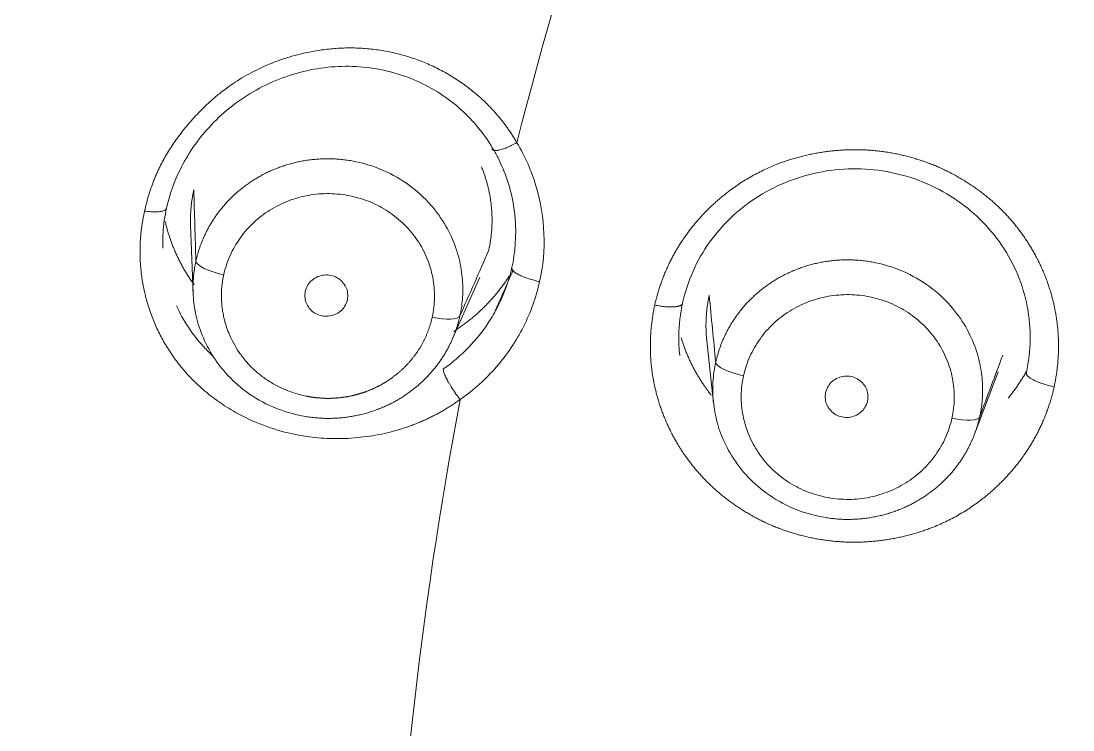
# Model space of a CAD drawing. Extents: x 19821 to 22981, y -91 to 2224.
# Drawn here: x 20693.25 to 20704.32, y 1217.8 to 1225.26 of the extents above; entities that cross this region are included whole.
import ezdxf

# ---------------------------------------------------------------- set-up
doc = ezdxf.new("R2010")
doc.units = 0
doc.header["$LTSCALE"] = 10
doc.header["$MEASUREMENT"] = 0
doc.layers.add('1', color=7, linetype='CONTINUOUS')

msp = doc.modelspace()

# ---------------------------------------------------------------- linework, layer by layer
at = {"layer": '1', "color": 7, "linetype": 'Continuous', "lineweight": 18}
for p, q in [((20695.036, 1223.113), (20695.062, 1222.391)), ((20697.788, 1221.902), (20698.082, 1222.565)), ((20700.467, 1221.931), (20700.541, 1221.237)), ((20703.289, 1220.912), (20703.536, 1221.569))]:
    msp.add_line(p, q, dxfattribs=at)
at = {"layer": '1', "color": 7, "linetype": 'Continuous', "lineweight": 13}
msp.add_line((20698.419, 1222.669), (20698.419, 1222.669), dxfattribs=at)
at = {"layer": '1', "color": 7, "linetype": 'Continuous', "lineweight": 18}
for centre, major_axis, ratio, start_param, end_param in [((20744.931, 1212.861), (62.577, 0), 0.961262, 0, 3.141593), ((20744.931, 1212.247), (-60.5, 0), 0.961262, 4.72417, 7.004197), ((20744.931, 1212.384), (60, 0), 0.961262, 1.582577, 4.712389), ((20744.931, 1212.384), (-59.925, 0), 0.961262, 4.712389, 7.853982), ((20744.931, 1212.543), (-59.925, 0), 0.961262, 5.680736, 6.283185), ((20695.386, 1222.673), (-0.293, 0.065), 0.269567, 0.068253, 1.630136), ((20697.58, 1222.225), (0.293, -0.065), 0.269517, 4.772845, 6.23011), ((20700.858, 1221.61), (-0.293, 0.065), 0.269608, 0.087467, 1.63013), ((20703.051, 1221.162), (0.293, -0.065), 0.269559, 4.772444, 6.245341)]:
    msp.add_ellipse(centre, major_axis=major_axis, ratio=ratio, start_param=start_param, end_param=end_param, dxfattribs=at)
at = {"layer": '1', "color": 7, "linetype": 'Continuous', "lineweight": 13}
for centre, major_axis, start_param, end_param in [((20744.931, 1212.541), (61.963, 0), 1.570796, 3.141593), ((20744.931, 1212.247), (59.425, 0), 1.570796, 4.70194), ((20744.931, 1212.247), (57.948, 0), 1.579187, 4.712389), ((20744.931, 1212.291), (57.403, 0), 1.579486, 4.712389), ((20744.931, 1213.073), (-47.825, 0), 5.894371, 6.043681), ((20744.931, 1213.073), (-47.825, 0), 6.10381, 6.253121)]:
    msp.add_ellipse(centre, major_axis=major_axis, ratio=0.961262, start_param=start_param, end_param=end_param, dxfattribs=at)
at = {"layer": '1', "color": 7, "linetype": 'Continuous', "lineweight": 18}
for points, knots in [([(20682.032, 1218.028), (20682.032, 1219.263), (20682.071, 1220.483), (20682.223, 1222.886), (20682.335, 1224.071), (20682.627, 1226.401), (20682.806, 1227.546), (20683.225, 1229.796), (20683.464, 1230.9), (20683.999, 1233.064), (20684.293, 1234.124), (20684.931, 1236.198), (20685.275, 1237.212), (20686.005, 1239.192), (20686.391, 1240.159), (20687.201, 1242.044), (20687.625, 1242.962), (20688.505, 1244.75), (20688.961, 1245.62), (20689.899, 1247.311), (20690.381, 1248.132), (20691.368, 1249.726), (20691.873, 1250.499), (20692.899, 1251.997), (20693.42, 1252.723), (20694.476, 1254.126), (20695.01, 1254.805), (20696.086, 1256.116), (20696.629, 1256.749), (20697.718, 1257.971), (20698.265, 1258.56), (20699.087, 1259.41), (20699.497, 1259.828), (20699.976, 1260.301), (20700.216, 1260.534), (20700.335, 1260.65), (20700.395, 1260.708), (20700.425, 1260.736), (20700.44, 1260.751), (20700.447, 1260.758), (20700.451, 1260.762), (20700.453, 1260.763), (20700.454, 1260.764), (20700.454, 1260.765), (20700.454, 1260.765), (20700.455, 1260.765), (20700.455, 1260.765), (20701.928, 1262.181), (20703.472, 1263.524), (20706.686, 1266.053), (20708.356, 1267.239), (20711.804, 1269.445), (20713.582, 1270.464), (20717.228, 1272.327), (20719.096, 1273.171), (20722.903, 1274.676), (20724.843, 1275.337), (20728.773, 1276.474), (20730.764, 1276.949), (20734.778, 1277.709), (20736.802, 1277.995), (20740.862, 1278.375), (20742.898, 1278.47), (20744.931, 1278.47)], [0, 0, 0, 0, 0.03125, 0.03125, 0.0625, 0.0625, 0.09375, 0.09375, 0.125, 0.125, 0.15625, 0.15625, 0.1875, 0.1875, 0.21875, 0.21875, 0.25, 0.25, 0.28125, 0.28125, 0.3125, 0.3125, 0.34375, 0.34375, 0.375, 0.375, 0.40625, 0.40625, 0.4375, 0.4375, 0.46875, 0.46875, 0.484375, 0.492188, 0.496094, 0.498047, 0.499023, 0.499512, 0.499756, 0.499878, 0.499939, 0.499969, 0.499985, 0.499992, 0.499996, 0.499996, 0.5, 0.5, 0.5625, 0.5625, 0.625, 0.625, 0.6875, 0.6875, 0.75, 0.75, 0.8125, 0.8125, 0.875, 0.875, 0.9375, 0.9375, 1, 1, 1, 1]), ([(20694.552, 1223.26), (20694.553, 1223.268), (20694.557, 1223.283), (20694.563, 1223.306), (20694.568, 1223.329), (20694.574, 1223.352), (20694.581, 1223.375), (20694.587, 1223.398), (20694.594, 1223.421), (20694.601, 1223.443), (20694.608, 1223.465), (20694.615, 1223.487), (20694.623, 1223.509), (20694.631, 1223.531), (20694.639, 1223.553), (20694.647, 1223.575), (20694.655, 1223.596), (20694.664, 1223.617), (20694.673, 1223.638), (20694.682, 1223.659), (20694.692, 1223.68), (20694.701, 1223.701), (20694.711, 1223.721), (20694.721, 1223.742), (20694.732, 1223.762), (20694.742, 1223.782), (20694.753, 1223.802), (20694.773, 1223.838), (20694.805, 1223.891), (20694.849, 1223.96), (20694.897, 1224.029), (20694.966, 1224.12), (20695.058, 1224.23), (20695.165, 1224.341), (20695.263, 1224.431), (20695.349, 1224.503), (20695.438, 1224.57), (20695.529, 1224.632), (20695.624, 1224.689), (20695.726, 1224.743), (20695.836, 1224.794), (20695.953, 1224.84), (20696.072, 1224.88), (20696.194, 1224.913), (20696.328, 1224.942), (20696.473, 1224.964), (20696.628, 1224.976), (20696.782, 1224.977), (20696.937, 1224.966), (20697.09, 1224.944), (20697.242, 1224.91), (20697.39, 1224.865), (20697.536, 1224.808), (20697.678, 1224.74), (20697.815, 1224.661), (20697.944, 1224.572), (20698.037, 1224.497), (20698.099, 1224.442), (20698.132, 1224.411), (20698.165, 1224.379), (20698.196, 1224.346), (20698.227, 1224.313), (20698.258, 1224.278), (20698.287, 1224.244), (20698.316, 1224.208), (20698.344, 1224.172), (20698.371, 1224.134), (20698.397, 1224.097), (20698.423, 1224.058), (20698.447, 1224.019), (20698.463, 1223.992), (20698.471, 1223.979)], [0, 0, 0, 0, 0.004832, 0.009643, 0.014433, 0.019204, 0.023955, 0.028687, 0.033401, 0.038097, 0.042776, 0.047438, 0.052084, 0.056714, 0.061329, 0.065929, 0.070515, 0.075088, 0.079647, 0.084195, 0.08873, 0.093255, 0.097769, 0.102273, 0.106767, 0.111253, 0.115731, 0.120201, 0.135993, 0.152075, 0.16847, 0.185198, 0.219107, 0.252894, 0.274925, 0.296703, 0.318285, 0.339729, 0.361095, 0.382445, 0.40692, 0.431335, 0.455769, 0.480302, 0.505014, 0.535604, 0.565805, 0.595777, 0.62568, 0.656329, 0.686742, 0.717097, 0.74757, 0.779074, 0.810217, 0.841177, 0.872134, 0.881224, 0.890302, 0.899371, 0.908437, 0.917505, 0.92658, 0.935667, 0.94477, 0.953894, 0.963044, 0.972225, 0.981442, 0.990699, 1, 1, 1, 1]), ([(20694.784, 1223.294), (20694.814, 1223.431), (20694.921, 1223.734), (20695.22, 1224.17), (20695.681, 1224.542), (20696.25, 1224.766), (20696.853, 1224.806), (20697.424, 1224.659), (20697.895, 1224.354), (20698.125, 1224.073), (20698.212, 1223.927)], [0, 0, 0, 0, 0.098192, 0.220454, 0.353852, 0.48914, 0.622712, 0.753797, 0.882499, 1, 1, 1, 1]), ([(20698.212, 1223.927), (20698.232, 1223.894), (20698.339, 1223.702), (20698.464, 1223.321), (20698.467, 1222.921), (20698.427, 1222.707), (20698.419, 1222.669)], [0, 0, 0, 0, 0.089203, 0.499672, 0.91106, 1, 1, 1, 1]), ([(20697.871, 1222.156), (20697.873, 1222.161), (20697.875, 1222.172), (20697.878, 1222.189), (20697.881, 1222.205), (20697.884, 1222.221), (20697.896, 1222.296), (20697.907, 1222.437), (20697.891, 1222.651), (20697.834, 1222.879), (20697.728, 1223.112), (20697.566, 1223.338), (20697.343, 1223.541), (20697.063, 1223.702), (20696.828, 1223.773), (20696.675, 1223.797), (20696.617, 1223.803), (20696.558, 1223.808), (20696.5, 1223.81), (20696.442, 1223.81), (20696.385, 1223.807), (20696.329, 1223.802), (20696.274, 1223.796), (20696.219, 1223.787), (20696.165, 1223.776), (20696.112, 1223.764), (20696.061, 1223.75), (20696.01, 1223.734), (20695.961, 1223.716), (20695.913, 1223.697), (20695.866, 1223.677), (20695.82, 1223.655), (20695.776, 1223.631), (20695.733, 1223.607), (20695.691, 1223.581), (20695.651, 1223.554), (20695.612, 1223.527), (20695.575, 1223.498), (20695.539, 1223.469), (20695.505, 1223.438), (20695.472, 1223.407), (20695.44, 1223.376), (20695.41, 1223.344), (20695.381, 1223.311), (20695.354, 1223.278), (20695.328, 1223.244), (20695.303, 1223.21), (20695.28, 1223.176), (20695.258, 1223.142), (20695.238, 1223.108), (20695.219, 1223.073), (20695.201, 1223.039), (20695.184, 1223.004), (20695.169, 1222.969), (20695.154, 1222.935), (20695.141, 1222.901), (20695.129, 1222.867), (20695.118, 1222.833), (20695.109, 1222.799), (20695.1, 1222.766), (20695.095, 1222.743), (20695.092, 1222.732)], [0, 0, 0, 0, 0.003921, 0.007817, 0.011689, 0.015536, 0.019358, 0.064573, 0.114371, 0.16875, 0.227711, 0.291254, 0.359377, 0.43208, 0.50936, 0.522766, 0.53605, 0.549213, 0.562254, 0.575174, 0.587972, 0.600648, 0.613202, 0.625635, 0.637946, 0.650136, 0.662203, 0.674149, 0.685973, 0.697676, 0.709256, 0.720715, 0.732052, 0.743267, 0.75436, 0.765331, 0.776181, 0.786908, 0.797514, 0.807998, 0.81836, 0.8286, 0.838718, 0.848715, 0.858589, 0.868342, 0.877972, 0.887481, 0.896868, 0.906133, 0.915276, 0.924297, 0.933196, 0.941973, 0.950628, 0.959162, 0.967573, 0.975863, 0.98403, 0.992076, 1, 1, 1, 1]), ([(20698.099, 1223.724), (20698.1, 1223.72), (20698.105, 1223.709), (20698.111, 1223.692), (20698.119, 1223.673), (20698.126, 1223.653), (20698.133, 1223.633), (20698.139, 1223.613), (20698.145, 1223.593), (20698.151, 1223.573), (20698.157, 1223.553), (20698.162, 1223.533), (20698.168, 1223.513), (20698.172, 1223.493), (20698.177, 1223.472), (20698.181, 1223.452), (20698.185, 1223.432), (20698.189, 1223.411), (20698.192, 1223.391), (20698.195, 1223.371), (20698.198, 1223.35), (20698.2, 1223.33), (20698.202, 1223.31), (20698.204, 1223.289), (20698.206, 1223.269), (20698.207, 1223.248), (20698.208, 1223.228), (20698.209, 1223.208), (20698.21, 1223.187), (20698.21, 1223.167), (20698.21, 1223.147), (20698.209, 1223.126), (20698.209, 1223.106), (20698.208, 1223.086), (20698.207, 1223.066), (20698.205, 1223.046), (20698.203, 1223.026), (20698.201, 1223.005), (20698.199, 1222.985), (20698.196, 1222.966), (20698.193, 1222.946), (20698.19, 1222.926), (20698.187, 1222.906), (20698.183, 1222.886), (20698.179, 1222.867), (20698.177, 1222.854), (20698.175, 1222.847)], [0, 0, 0, 0, 0.014569, 0.038041, 0.061488, 0.084907, 0.108301, 0.131668, 0.155008, 0.178322, 0.20161, 0.224871, 0.248106, 0.271314, 0.294496, 0.317652, 0.340781, 0.363884, 0.38696, 0.410009, 0.433033, 0.456029, 0.478999, 0.501943, 0.524861, 0.547751, 0.570616, 0.593453, 0.616265, 0.63905, 0.661808, 0.68454, 0.707245, 0.729924, 0.752576, 0.775202, 0.797801, 0.820374, 0.84292, 0.865439, 0.887933, 0.910399, 0.932839, 0.955253, 0.97764, 1, 1, 1, 1]), ([(20700.216, 1222.295), (20700.241, 1222.409), (20700.278, 1222.52), (20700.373, 1222.734), (20700.432, 1222.836), (20700.569, 1223.028), (20700.647, 1223.117), (20700.821, 1223.28), (20700.916, 1223.353), (20701.119, 1223.48), (20701.227, 1223.533), (20701.452, 1223.62), (20701.568, 1223.653), (20701.806, 1223.695), (20701.928, 1223.705), (20702.17, 1223.703), (20702.291, 1223.69), (20702.527, 1223.642), (20702.643, 1223.607), (20702.866, 1223.516), (20702.972, 1223.459), (20703.172, 1223.328), (20703.265, 1223.253), (20703.434, 1223.087), (20703.51, 1222.995), (20703.642, 1222.801), (20703.698, 1222.697), (20703.788, 1222.481), (20703.822, 1222.369), (20703.866, 1222.14), (20703.876, 1222.024), (20703.873, 1221.791), (20703.86, 1221.675), (20703.835, 1221.561)], [0, 0, 0, 0, 0.0625, 0.0625, 0.125, 0.125, 0.1875, 0.1875, 0.25, 0.25, 0.3125, 0.3125, 0.375, 0.375, 0.4375, 0.4375, 0.5, 0.5, 0.5625, 0.5625, 0.625, 0.625, 0.6875, 0.6875, 0.75, 0.75, 0.8125, 0.8125, 0.875, 0.875, 0.9375, 0.9375, 1, 1, 1, 1]), ([(20695.036, 1223.111), (20695.036, 1223.115), (20695.036, 1223.125), (20695.035, 1223.142), (20695.035, 1223.162), (20695.035, 1223.182), (20695.036, 1223.203), (20695.036, 1223.223), (20695.037, 1223.243), (20695.039, 1223.263), (20695.04, 1223.283), (20695.042, 1223.303), (20695.044, 1223.323), (20695.046, 1223.343), (20695.049, 1223.363), (20695.052, 1223.383), (20695.055, 1223.403), (20695.058, 1223.423), (20695.062, 1223.443), (20695.066, 1223.462), (20695.068, 1223.475), (20695.07, 1223.482)], [0, 0, 0, 0, 0.026514, 0.081127, 0.135677, 0.190165, 0.24459, 0.298953, 0.353253, 0.40749, 0.461666, 0.515779, 0.569829, 0.623818, 0.677744, 0.731608, 0.785411, 0.839151, 0.892829, 0.946445, 1, 1, 1, 1]), ([(20694.745, 1222.87), (20694.743, 1222.923), (20694.743, 1222.976), (20694.752, 1223.118), (20694.764, 1223.206), (20694.784, 1223.294)], [0, 0, 0, 0, 0.376461, 0.376461, 1, 1, 1, 1]), ([(20694.554, 1222.398), (20694.546, 1222.431), (20694.529, 1222.513), (20694.516, 1222.611), (20694.509, 1222.691), (20694.506, 1222.734), (20694.505, 1222.777), (20694.504, 1222.821), (20694.504, 1222.865), (20694.505, 1222.908), (20694.508, 1222.952), (20694.511, 1222.996), (20694.515, 1223.04), (20694.52, 1223.084), (20694.527, 1223.128), (20694.534, 1223.172), (20694.542, 1223.216), (20694.549, 1223.245), (20694.552, 1223.26)], [0, 0, 0, 0, 0.11586, 0.293384, 0.343674, 0.393903, 0.444095, 0.49427, 0.544451, 0.594662, 0.644922, 0.695256, 0.745684, 0.796229, 0.846911, 0.897753, 0.948776, 1, 1, 1, 1]), ([(20694.769, 1223.15), (20694.771, 1223.142), (20694.776, 1223.12), (20694.785, 1223.084), (20694.797, 1223.042), (20694.81, 1223.001), (20694.824, 1222.959), (20694.839, 1222.918), (20694.855, 1222.877), (20694.872, 1222.837), (20694.89, 1222.796), (20694.909, 1222.756), (20694.929, 1222.717), (20694.95, 1222.677), (20694.972, 1222.638), (20694.995, 1222.6), (20695.02, 1222.562), (20695.045, 1222.523), (20695.063, 1222.497), (20695.073, 1222.484)], [0, 0, 0, 0, 0.034032, 0.092925, 0.151973, 0.211174, 0.270531, 0.330041, 0.389707, 0.449529, 0.509505, 0.569637, 0.629925, 0.690369, 0.75097, 0.811727, 0.872641, 0.933711, 1, 1, 1, 1]), ([(20695.092, 1222.732), (20695.091, 1222.727), (20695.089, 1222.716), (20695.085, 1222.7), (20695.082, 1222.683), (20695.079, 1222.667), (20695.067, 1222.591), (20695.056, 1222.449), (20695.073, 1222.233), (20695.131, 1222.005), (20695.238, 1221.772), (20695.401, 1221.547), (20695.623, 1221.345), (20695.903, 1221.185), (20696.136, 1221.115), (20696.288, 1221.091), (20696.346, 1221.085), (20696.405, 1221.08), (20696.462, 1221.078), (20696.52, 1221.078), (20696.577, 1221.081), (20696.633, 1221.085), (20696.688, 1221.092), (20696.743, 1221.101), (20696.796, 1221.111), (20696.849, 1221.123), (20696.901, 1221.138), (20696.951, 1221.153), (20697.001, 1221.171), (20697.049, 1221.19), (20697.096, 1221.21), (20697.141, 1221.232), (20697.186, 1221.255), (20697.228, 1221.28), (20697.27, 1221.305), (20697.31, 1221.332), (20697.349, 1221.36), (20697.386, 1221.388), (20697.422, 1221.418), (20697.457, 1221.448), (20697.49, 1221.479), (20697.522, 1221.51), (20697.552, 1221.543), (20697.581, 1221.575), (20697.608, 1221.608), (20697.634, 1221.642), (20697.659, 1221.676), (20697.682, 1221.71), (20697.704, 1221.744), (20697.725, 1221.779), (20697.744, 1221.813), (20697.762, 1221.848), (20697.779, 1221.883), (20697.794, 1221.917), (20697.809, 1221.952), (20697.822, 1221.986), (20697.834, 1222.021), (20697.845, 1222.055), (20697.855, 1222.089), (20697.864, 1222.122), (20697.869, 1222.145), (20697.871, 1222.156)], [0, 0, 0, 0, 0.003868, 0.007742, 0.011622, 0.015507, 0.019397, 0.06511, 0.115266, 0.16986, 0.228891, 0.292354, 0.360244, 0.432556, 0.509282, 0.522646, 0.535891, 0.549015, 0.562019, 0.574904, 0.587668, 0.600312, 0.612837, 0.625242, 0.637526, 0.649691, 0.661736, 0.673661, 0.685466, 0.697151, 0.708716, 0.720161, 0.731487, 0.742693, 0.753779, 0.764745, 0.775591, 0.786318, 0.796924, 0.807411, 0.817779, 0.828026, 0.838154, 0.848162, 0.858051, 0.867819, 0.877468, 0.886998, 0.896408, 0.905698, 0.914869, 0.92392, 0.932851, 0.941663, 0.950356, 0.958928, 0.967382, 0.975716, 0.98393, 0.992025, 1, 1, 1, 1]), ([(20703.343, 1221.094), (20703.344, 1221.1), (20703.346, 1221.111), (20703.35, 1221.128), (20703.353, 1221.144), (20703.356, 1221.161), (20703.368, 1221.235), (20703.379, 1221.376), (20703.363, 1221.589), (20703.306, 1221.817), (20703.2, 1222.05), (20703.038, 1222.275), (20702.816, 1222.478), (20702.534, 1222.64), (20702.299, 1222.71), (20702.147, 1222.734), (20702.088, 1222.74), (20702.029, 1222.745), (20701.971, 1222.747), (20701.914, 1222.746), (20701.857, 1222.744), (20701.801, 1222.739), (20701.745, 1222.732), (20701.69, 1222.724), (20701.637, 1222.713), (20701.584, 1222.7), (20701.532, 1222.686), (20701.482, 1222.67), (20701.433, 1222.653), (20701.384, 1222.633), (20701.338, 1222.613), (20701.292, 1222.591), (20701.248, 1222.568), (20701.205, 1222.543), (20701.163, 1222.517), (20701.123, 1222.491), (20701.084, 1222.463), (20701.047, 1222.434), (20701.011, 1222.405), (20700.977, 1222.374), (20700.944, 1222.343), (20700.912, 1222.312), (20700.882, 1222.28), (20700.853, 1222.247), (20700.826, 1222.214), (20700.8, 1222.18), (20700.775, 1222.146), (20700.752, 1222.112), (20700.73, 1222.078), (20700.71, 1222.043), (20700.691, 1222.009), (20700.673, 1221.974), (20700.656, 1221.94), (20700.641, 1221.905), (20700.626, 1221.871), (20700.613, 1221.836), (20700.601, 1221.802), (20700.591, 1221.768), (20700.581, 1221.735), (20700.572, 1221.701), (20700.567, 1221.679), (20700.564, 1221.668)], [0, 0, 0, 0, 0.004015, 0.007996, 0.011942, 0.015855, 0.019734, 0.064711, 0.114332, 0.168596, 0.227502, 0.291048, 0.359234, 0.432056, 0.509512, 0.522903, 0.536174, 0.549323, 0.562352, 0.575259, 0.588045, 0.600709, 0.613253, 0.625675, 0.637976, 0.650156, 0.662214, 0.674151, 0.685967, 0.697662, 0.709235, 0.720687, 0.732018, 0.743227, 0.754315, 0.765282, 0.776127, 0.786851, 0.797453, 0.807935, 0.818295, 0.828533, 0.83865, 0.848646, 0.85852, 0.868273, 0.877905, 0.887415, 0.896804, 0.906071, 0.915217, 0.924242, 0.933145, 0.941927, 0.950587, 0.959126, 0.967544, 0.97584, 0.984015, 0.992068, 1, 1, 1, 1]), ([(20698.419, 1222.669), (20698.387, 1222.526), (20698.315, 1222.324), (20698.206, 1222.139), (20698.17, 1222.083)], [0, 0, 0, 0, 0.689538, 1, 1, 1, 1]), ([(20697.809, 1221.994), (20697.815, 1221.998), (20697.827, 1222.006), (20697.846, 1222.019), (20697.866, 1222.033), (20697.886, 1222.047), (20697.905, 1222.061), (20697.925, 1222.075), (20697.944, 1222.09), (20697.962, 1222.104), (20697.981, 1222.119), (20697.999, 1222.134), (20698.018, 1222.15), (20698.036, 1222.165), (20698.053, 1222.181), (20698.071, 1222.197), (20698.088, 1222.213), (20698.105, 1222.229), (20698.122, 1222.245), (20698.139, 1222.262), (20698.155, 1222.279), (20698.171, 1222.295), (20698.187, 1222.313), (20698.203, 1222.33), (20698.219, 1222.347), (20698.234, 1222.365), (20698.249, 1222.382), (20698.264, 1222.4), (20698.278, 1222.418), (20698.292, 1222.436), (20698.306, 1222.455), (20698.32, 1222.473), (20698.334, 1222.492), (20698.347, 1222.51), (20698.36, 1222.529), (20698.373, 1222.548), (20698.383, 1222.563), (20698.388, 1222.571), (20698.389, 1222.573)], [0, 0, 0, 0, 0.025457, 0.054399, 0.083308, 0.112185, 0.141028, 0.16984, 0.198618, 0.227364, 0.256078, 0.284759, 0.313407, 0.342022, 0.370605, 0.399155, 0.427673, 0.456158, 0.48461, 0.51303, 0.541417, 0.569771, 0.598093, 0.626382, 0.654638, 0.682862, 0.711053, 0.739211, 0.767336, 0.795429, 0.823489, 0.851517, 0.879511, 0.907474, 0.935403, 0.9633, 0.991163, 1, 1, 1, 1]), ([(20700.185, 1221.741), (20700.178, 1221.81), (20700.175, 1221.879), (20700.177, 1222.065), (20700.191, 1222.181), (20700.216, 1222.295)], [0, 0, 0, 0, 0.373336, 0.373336, 1, 1, 1, 1]), ([(20700.47, 1221.9), (20700.47, 1221.904), (20700.468, 1221.915), (20700.467, 1221.933), (20700.465, 1221.953), (20700.464, 1221.974), (20700.463, 1221.994), (20700.462, 1222.014), (20700.462, 1222.034), (20700.461, 1222.055), (20700.462, 1222.075), (20700.462, 1222.095), (20700.463, 1222.115), (20700.464, 1222.135), (20700.465, 1222.155), (20700.466, 1222.175), (20700.468, 1222.195), (20700.47, 1222.215), (20700.472, 1222.235), (20700.475, 1222.255), (20700.478, 1222.275), (20700.481, 1222.295), (20700.484, 1222.314), (20700.488, 1222.334), (20700.492, 1222.354), (20700.495, 1222.367), (20700.496, 1222.373)], [0, 0, 0, 0, 0.026872, 0.06972, 0.112518, 0.155268, 0.197969, 0.24062, 0.283223, 0.325777, 0.368281, 0.410737, 0.453144, 0.495503, 0.537812, 0.580073, 0.622284, 0.664448, 0.706562, 0.748628, 0.790645, 0.832613, 0.874533, 0.916404, 0.958226, 1, 1, 1, 1]), ([(20700.2, 1221.925), (20700.202, 1221.919), (20700.208, 1221.898), (20700.22, 1221.864), (20700.234, 1221.823), (20700.25, 1221.782), (20700.267, 1221.742), (20700.285, 1221.702), (20700.304, 1221.662), (20700.323, 1221.623), (20700.344, 1221.584), (20700.366, 1221.545), (20700.388, 1221.507), (20700.412, 1221.469), (20700.451, 1221.411), (20700.486, 1221.362), (20700.514, 1221.327), (20700.517, 1221.323)], [0, 0, 0, 0, 0.03148, 0.095026, 0.158721, 0.222564, 0.286555, 0.350695, 0.414984, 0.479421, 0.544007, 0.608743, 0.673628, 0.738662, 0.803846, 0.978785, 1, 1, 1, 1]), ([(20700.564, 1221.668), (20700.563, 1221.662), (20700.561, 1221.651), (20700.557, 1221.635), (20700.554, 1221.618), (20700.551, 1221.601), (20700.539, 1221.525), (20700.528, 1221.382), (20700.545, 1221.166), (20700.603, 1220.937), (20700.711, 1220.705), (20700.874, 1220.48), (20701.097, 1220.28), (20701.376, 1220.121), (20701.609, 1220.052), (20701.76, 1220.028), (20701.819, 1220.022), (20701.877, 1220.017), (20701.935, 1220.015), (20701.992, 1220.016), (20702.049, 1220.018), (20702.105, 1220.023), (20702.161, 1220.029), (20702.215, 1220.038), (20702.269, 1220.049), (20702.321, 1220.061), (20702.373, 1220.075), (20702.423, 1220.091), (20702.473, 1220.109), (20702.521, 1220.128), (20702.568, 1220.148), (20702.613, 1220.17), (20702.658, 1220.193), (20702.7, 1220.218), (20702.742, 1220.244), (20702.782, 1220.27), (20702.821, 1220.298), (20702.858, 1220.327), (20702.894, 1220.356), (20702.929, 1220.386), (20702.962, 1220.417), (20702.993, 1220.449), (20703.024, 1220.481), (20703.052, 1220.514), (20703.08, 1220.547), (20703.106, 1220.58), (20703.13, 1220.614), (20703.154, 1220.648), (20703.176, 1220.683), (20703.196, 1220.717), (20703.215, 1220.752), (20703.233, 1220.786), (20703.25, 1220.821), (20703.266, 1220.856), (20703.28, 1220.89), (20703.293, 1220.925), (20703.305, 1220.959), (20703.316, 1220.993), (20703.326, 1221.027), (20703.335, 1221.061), (20703.34, 1221.083), (20703.343, 1221.094)], [0, 0, 0, 0, 0.003927, 0.007866, 0.011819, 0.015784, 0.019761, 0.065641, 0.115909, 0.170561, 0.229595, 0.293007, 0.360793, 0.432948, 0.509466, 0.522824, 0.536063, 0.549181, 0.56218, 0.575059, 0.587818, 0.600457, 0.612976, 0.625376, 0.637655, 0.649815, 0.661855, 0.673776, 0.685576, 0.697257, 0.708818, 0.720259, 0.731581, 0.742783, 0.753865, 0.764827, 0.77567, 0.786393, 0.796996, 0.807479, 0.817843, 0.828087, 0.838212, 0.848217, 0.858102, 0.867868, 0.877514, 0.88704, 0.896447, 0.905734, 0.914901, 0.923949, 0.932878, 0.941686, 0.950376, 0.958945, 0.967395, 0.975726, 0.983937, 0.992028, 1, 1, 1, 1]), ([(20703.644, 1221.293), (20703.646, 1221.295), (20703.652, 1221.303), (20703.664, 1221.318), (20703.678, 1221.336), (20703.692, 1221.354), (20703.706, 1221.373), (20703.719, 1221.391), (20703.733, 1221.41), (20703.746, 1221.429), (20703.758, 1221.447), (20703.771, 1221.466), (20703.783, 1221.486), (20703.795, 1221.505), (20703.807, 1221.524), (20703.819, 1221.544), (20703.828, 1221.559), (20703.833, 1221.568), (20703.834, 1221.571)], [0, 0, 0, 0, 0.025779, 0.094142, 0.162424, 0.230624, 0.298742, 0.366778, 0.434732, 0.502605, 0.570396, 0.638105, 0.705732, 0.773277, 0.84074, 0.908122, 0.975422, 1, 1, 1, 1])]:
    msp.add_open_spline(points, degree=3, knots=knots, dxfattribs=at)
at = {"layer": '1', "color": 7, "linetype": 'Continuous', "lineweight": 13}
for points, weights in [([(20698.471, 1223.979), (20698.306, 1223.888), (20698.196, 1223.866), (20698.212, 1223.927)], [1.19338331063, 0.93318352596, 0.935560412416, 1.20051397]), ([(20700.216, 1222.295), (20700.221, 1222.245), (20700.099, 1222.234), (20699.922, 1222.27)], [1.19633336202, 0.946573984029, 0.935107322517, 1.16193337748]), ([(20703.835, 1221.561), (20703.817, 1221.513), (20703.941, 1221.449), (20704.127, 1221.411)], [1.19642606056, 0.934436189229, 0.934524676356, 1.19669152194])]:
    msp.add_rational_spline(points, weights, degree=3, dxfattribs=at)
at = {"layer": '1', "color": 7, "linetype": 'Continuous', "lineweight": 18}
for points, degree in [([(20698.471, 1223.979), (20698.56, 1223.831), (20698.694, 1223.523), (20698.777, 1223.018), (20698.748, 1222.685), (20698.71, 1222.517)], 3), ([(20698.433, 1222.64), (20698.228, 1222.178)], 1), ([(20696.687, 1222.324), (20696.695, 1222.376), (20696.686, 1222.464), (20696.584, 1222.571), (20696.444, 1222.601), (20696.304, 1222.544), (20696.258, 1222.466), (20696.243, 1222.415)], 3), ([(20698.71, 1222.517), (20698.673, 1222.35), (20698.56, 1222.035), (20698.271, 1221.606), (20698.018, 1221.377), (20697.873, 1221.276)], 3), ([(20696.243, 1222.415), (20696.236, 1222.364), (20696.244, 1222.275), (20696.346, 1222.168), (20696.486, 1222.139), (20696.626, 1222.196), (20696.672, 1222.274), (20696.687, 1222.324)], 3), ([(20702.163, 1221.261), (20702.171, 1221.312), (20702.163, 1221.4), (20702.061, 1221.507), (20701.921, 1221.536), (20701.782, 1221.479), (20701.736, 1221.401), (20701.721, 1221.351)], 3), ([(20701.721, 1221.351), (20701.713, 1221.3), (20701.722, 1221.211), (20701.824, 1221.104), (20701.963, 1221.075), (20702.103, 1221.132), (20702.148, 1221.21), (20702.163, 1221.261)], 3)]:
    msp.add_open_spline(points, degree=degree, dxfattribs=at)
at = {"layer": '1', "color": 7, "linetype": 'Continuous', "lineweight": 13}
for points, degree, knots in [([(20699.922, 1222.27), (20700.015, 1222.676), (20700.25, 1223.004), (20700.369, 1223.171), (20700.675, 1223.46), (20701.206, 1223.794), (20701.633, 1223.87), (20702.063, 1223.946), (20702.482, 1223.858), (20702.899, 1223.77), (20703.252, 1223.534), (20703.602, 1223.301), (20703.832, 1222.957), (20703.945, 1222.787), (20704.1, 1222.409), (20704.138, 1222.211), (20704.213, 1221.822), (20704.127, 1221.411)], 2, [0, 0, 0, 0.125, 0.125, 0.1875, 0.25, 0.375, 0.375, 0.5, 0.5, 0.625, 0.625, 0.75, 0.75, 0.8125, 0.875, 0.875, 1, 1, 1]), ([(20695.385, 1222.59), (20695.401, 1222.659), (20695.423, 1222.727), (20695.481, 1222.856), (20695.517, 1222.918), (20695.6, 1223.034), (20695.648, 1223.089), (20695.753, 1223.187), (20695.81, 1223.231), (20695.934, 1223.308), (20695.999, 1223.34), (20696.135, 1223.393), (20696.206, 1223.412), (20696.35, 1223.438), (20696.424, 1223.444), (20696.571, 1223.442), (20696.644, 1223.434), (20696.787, 1223.405), (20696.858, 1223.383), (20696.992, 1223.328), (20697.057, 1223.294), (20697.178, 1223.214), (20697.234, 1223.168), (20697.337, 1223.067), (20697.383, 1223.012), (20697.463, 1222.894), (20697.497, 1222.831), (20697.551, 1222.7), (20697.572, 1222.632), (20697.599, 1222.493), (20697.605, 1222.422), (20697.603, 1222.281), (20697.595, 1222.211), (20697.58, 1222.142)], 3, [0, 0, 0, 0, 0.0625, 0.0625, 0.125, 0.125, 0.1875, 0.1875, 0.25, 0.25, 0.3125, 0.3125, 0.375, 0.375, 0.4375, 0.4375, 0.5, 0.5, 0.5625, 0.5625, 0.625, 0.625, 0.6875, 0.6875, 0.75, 0.75, 0.8125, 0.8125, 0.875, 0.875, 0.9375, 0.9375, 1, 1, 1, 1]), ([(20694.552, 1223.26), (20694.557, 1223.259), (20694.588, 1223.255), (20694.626, 1223.252), (20694.664, 1223.251), (20694.689, 1223.251), (20694.711, 1223.253), (20694.739, 1223.258), (20694.768, 1223.267), (20694.782, 1223.281), (20694.784, 1223.291), (20694.784, 1223.294)], 3, [0, 0, 0, 0, 0.039631, 0.219096, 0.308828, 0.398561, 0.488293, 0.578026, 0.75749, 0.936955, 1, 1, 1, 1]), ([(20698.71, 1222.517), (20698.692, 1222.521), (20698.673, 1222.526), (20698.634, 1222.536), (20698.615, 1222.541), (20698.576, 1222.554), (20698.558, 1222.56), (20698.522, 1222.575), (20698.506, 1222.582), (20698.477, 1222.597), (20698.464, 1222.605), (20698.443, 1222.62), (20698.435, 1222.627), (20698.423, 1222.641), (20698.419, 1222.647), (20698.416, 1222.659), (20698.417, 1222.664), (20698.419, 1222.669)], 3, [0, 0, 0, 0, 0.125, 0.125, 0.25, 0.25, 0.375, 0.375, 0.5, 0.5, 0.625, 0.625, 0.75, 0.75, 0.875, 0.875, 1, 1, 1, 1]), ([(20697.58, 1222.142), (20697.579, 1222.137), (20697.576, 1222.126), (20697.572, 1222.11), (20697.568, 1222.094), (20697.564, 1222.079), (20697.559, 1222.063), (20697.554, 1222.048), (20697.549, 1222.033), (20697.544, 1222.018), (20697.539, 1222.003), (20697.533, 1221.988), (20697.527, 1221.974), (20697.521, 1221.959), (20697.515, 1221.945), (20697.509, 1221.931), (20697.502, 1221.917), (20697.495, 1221.903), (20697.489, 1221.889), (20697.482, 1221.876), (20697.474, 1221.863), (20697.467, 1221.849), (20697.459, 1221.836), (20697.452, 1221.824), (20697.444, 1221.811), (20697.436, 1221.798), (20697.428, 1221.786), (20697.42, 1221.774), (20697.411, 1221.762), (20697.403, 1221.75), (20697.394, 1221.738), (20697.385, 1221.727), (20697.377, 1221.716), (20697.368, 1221.704), (20697.359, 1221.693), (20697.35, 1221.683), (20697.34, 1221.672), (20697.331, 1221.661), (20697.322, 1221.651), (20697.312, 1221.641), (20697.302, 1221.631), (20697.293, 1221.621), (20697.283, 1221.612), (20697.273, 1221.602), (20697.263, 1221.593), (20697.254, 1221.584), (20697.244, 1221.575), (20697.234, 1221.566), (20697.223, 1221.557), (20697.213, 1221.549), (20697.203, 1221.541), (20697.193, 1221.533), (20697.183, 1221.525), (20697.172, 1221.517), (20697.162, 1221.509), (20697.152, 1221.502), (20697.141, 1221.494), (20697.131, 1221.487), (20697.12, 1221.48), (20697.11, 1221.473), (20697.099, 1221.467), (20697.089, 1221.46), (20697.078, 1221.454), (20697.068, 1221.447), (20697.057, 1221.441), (20697.047, 1221.435), (20697.036, 1221.429), (20697.026, 1221.424), (20697.015, 1221.418), (20697.005, 1221.413), (20696.994, 1221.408), (20696.984, 1221.403), (20696.973, 1221.398), (20696.963, 1221.393), (20696.952, 1221.388), (20696.942, 1221.384), (20696.932, 1221.379), (20696.921, 1221.375), (20696.911, 1221.371), (20696.901, 1221.367), (20696.89, 1221.363), (20696.88, 1221.359), (20696.87, 1221.355), (20696.86, 1221.352), (20696.849, 1221.348), (20696.839, 1221.345), (20696.829, 1221.342), (20696.819, 1221.339), (20696.809, 1221.336), (20696.799, 1221.333), (20696.789, 1221.33), (20696.78, 1221.328), (20696.77, 1221.325), (20696.76, 1221.323), (20696.75, 1221.32), (20696.741, 1221.318), (20696.731, 1221.316), (20696.722, 1221.314), (20696.712, 1221.312), (20696.703, 1221.31), (20696.693, 1221.308), (20696.684, 1221.307), (20696.675, 1221.305), (20696.666, 1221.304), (20696.657, 1221.302), (20696.647, 1221.301), (20696.638, 1221.3), (20696.63, 1221.298), (20696.621, 1221.297), (20696.612, 1221.296), (20696.603, 1221.295), (20696.595, 1221.295), (20696.586, 1221.294), (20696.577, 1221.293), (20696.569, 1221.292), (20696.561, 1221.292), (20696.552, 1221.291), (20696.544, 1221.291), (20696.536, 1221.29), (20696.528, 1221.29), (20696.52, 1221.29), (20696.512, 1221.29), (20696.504, 1221.289), (20696.496, 1221.289), (20696.489, 1221.289), (20696.481, 1221.289), (20696.473, 1221.289), (20696.466, 1221.289), (20696.459, 1221.289), (20696.451, 1221.29), (20696.444, 1221.29), (20696.437, 1221.29), (20696.43, 1221.29), (20696.423, 1221.291), (20696.416, 1221.291), (20696.409, 1221.292), (20696.402, 1221.292), (20696.395, 1221.293), (20696.389, 1221.293), (20696.382, 1221.294), (20696.376, 1221.294), (20696.369, 1221.295), (20696.363, 1221.295), (20696.357, 1221.296), (20696.351, 1221.297), (20696.345, 1221.297), (20696.339, 1221.298), (20696.333, 1221.299), (20696.327, 1221.3), (20696.321, 1221.301), (20696.316, 1221.301), (20696.31, 1221.302), (20696.304, 1221.303), (20696.299, 1221.304), (20696.294, 1221.305), (20696.288, 1221.306), (20696.283, 1221.307), (20696.278, 1221.307), (20696.273, 1221.308), (20696.268, 1221.309), (20696.263, 1221.31), (20696.259, 1221.311), (20696.205, 1221.322), (20696.113, 1221.347), (20695.998, 1221.394), (20695.915, 1221.437), (20695.838, 1221.484), (20695.763, 1221.538), (20695.689, 1221.603), (20695.63, 1221.665), (20695.584, 1221.721), (20695.512, 1221.82), (20695.44, 1221.955), (20695.394, 1222.101), (20695.375, 1222.196), (20695.366, 1222.259), (20695.361, 1222.323), (20695.36, 1222.39), (20695.364, 1222.458), (20695.371, 1222.511), (20695.377, 1222.549), (20695.381, 1222.57), (20695.384, 1222.584), (20695.385, 1222.59)], 3, [0, 0, 0, 0, 0.004832, 0.009642, 0.014431, 0.019198, 0.023943, 0.028666, 0.033368, 0.038049, 0.042707, 0.047344, 0.051959, 0.056553, 0.061125, 0.065675, 0.070204, 0.074711, 0.079196, 0.08366, 0.088102, 0.092522, 0.096921, 0.101298, 0.105654, 0.109987, 0.114299, 0.11859, 0.122858, 0.127106, 0.131331, 0.135535, 0.139717, 0.143877, 0.148016, 0.152133, 0.156229, 0.160302, 0.164355, 0.168385, 0.172394, 0.176381, 0.180347, 0.18429, 0.188213, 0.192113, 0.195992, 0.199849, 0.203685, 0.207499, 0.211291, 0.215061, 0.21881, 0.222537, 0.226243, 0.229927, 0.233589, 0.23723, 0.240849, 0.244446, 0.248022, 0.251575, 0.255108, 0.258618, 0.262107, 0.265575, 0.26902, 0.272444, 0.275847, 0.279227, 0.282586, 0.285924, 0.289239, 0.292533, 0.295806, 0.299056, 0.302285, 0.305493, 0.308678, 0.311842, 0.314985, 0.318105, 0.321204, 0.324282, 0.327338, 0.330372, 0.333384, 0.336375, 0.339344, 0.342291, 0.345217, 0.348121, 0.351004, 0.353864, 0.356704, 0.359521, 0.362317, 0.365091, 0.367843, 0.370574, 0.373283, 0.375971, 0.378637, 0.381281, 0.383903, 0.386504, 0.389083, 0.391641, 0.394177, 0.396691, 0.399184, 0.401654, 0.404104, 0.406531, 0.408937, 0.411321, 0.413684, 0.416025, 0.418344, 0.420642, 0.422918, 0.425172, 0.427404, 0.429615, 0.431805, 0.433972, 0.436118, 0.438243, 0.440345, 0.442426, 0.444486, 0.446523, 0.448539, 0.450534, 0.452506, 0.454457, 0.456387, 0.458294, 0.46018, 0.462045, 0.463887, 0.465709, 0.467508, 0.469286, 0.471042, 0.472776, 0.474489, 0.47618, 0.47785, 0.479497, 0.481123, 0.482728, 0.484311, 0.485872, 0.487411, 0.488929, 0.490425, 0.4919, 0.493353, 0.494784, 0.496194, 0.497581, 0.498948, 0.543054, 0.578533, 0.605381, 0.623592, 0.655956, 0.684566, 0.709417, 0.730505, 0.747828, 0.815777, 0.864408, 0.88261, 0.901287, 0.920436, 0.940057, 0.960147, 0.980706, 0.987795, 0.994227, 1, 1, 1, 1]), ([(20697.873, 1221.276), (20697.867, 1221.271), (20697.853, 1221.261), (20697.833, 1221.248), (20697.813, 1221.234), (20697.793, 1221.221), (20697.772, 1221.207), (20697.752, 1221.195), (20697.731, 1221.182), (20697.711, 1221.17), (20697.69, 1221.157), (20697.669, 1221.146), (20697.648, 1221.134), (20697.627, 1221.123), (20697.605, 1221.111), (20697.584, 1221.101), (20697.562, 1221.09), (20697.541, 1221.079), (20697.519, 1221.069), (20697.497, 1221.059), (20697.475, 1221.05), (20697.453, 1221.04), (20697.431, 1221.031), (20697.409, 1221.022), (20697.387, 1221.014), (20697.364, 1221.005), (20697.342, 1220.997), (20697.287, 1220.978), (20697.199, 1220.95), (20697.076, 1220.919), (20696.951, 1220.895), (20696.824, 1220.878), (20696.696, 1220.867), (20696.568, 1220.864), (20696.441, 1220.868), (20696.314, 1220.879), (20696.188, 1220.898), (20696.003, 1220.937), (20695.761, 1221.013), (20695.51, 1221.136), (20695.306, 1221.268), (20695.145, 1221.397), (20695.01, 1221.531), (20694.9, 1221.662), (20694.811, 1221.788), (20694.732, 1221.92), (20694.665, 1222.058), (20694.609, 1222.2), (20694.574, 1222.315), (20694.558, 1222.381), (20694.554, 1222.398)], 3, [0, 0, 0, 0, 0.005845, 0.011673, 0.017487, 0.023285, 0.02907, 0.034842, 0.040602, 0.04635, 0.052088, 0.057815, 0.063534, 0.069244, 0.074947, 0.080643, 0.086333, 0.092018, 0.097699, 0.103376, 0.109051, 0.114723, 0.120395, 0.126067, 0.131739, 0.137413, 0.143089, 0.148768, 0.178614, 0.208455, 0.238399, 0.268554, 0.299028, 0.329181, 0.359228, 0.389284, 0.419466, 0.449892, 0.52511, 0.60144, 0.652661, 0.703718, 0.755119, 0.793941, 0.832529, 0.871096, 0.909859, 0.948471, 0.986785, 1, 1, 1, 1]), ([(20700.857, 1221.527), (20700.873, 1221.596), (20700.895, 1221.664), (20700.953, 1221.793), (20700.989, 1221.855), (20701.072, 1221.972), (20701.119, 1222.026), (20701.224, 1222.124), (20701.282, 1222.168), (20701.405, 1222.245), (20701.471, 1222.278), (20701.607, 1222.33), (20701.678, 1222.35), (20701.822, 1222.375), (20701.895, 1222.381), (20702.042, 1222.379), (20702.115, 1222.372), (20702.259, 1222.342), (20702.329, 1222.321), (20702.464, 1222.265), (20702.528, 1222.231), (20702.649, 1222.151), (20702.706, 1222.105), (20702.808, 1222.004), (20702.854, 1221.949), (20702.934, 1221.831), (20702.968, 1221.768), (20703.022, 1221.637), (20703.043, 1221.569), (20703.07, 1221.43), (20703.076, 1221.36), (20703.074, 1221.219), (20703.066, 1221.148), (20703.051, 1221.079)], 3, [0, 0, 0, 0, 0.0625, 0.0625, 0.125, 0.125, 0.1875, 0.1875, 0.25, 0.25, 0.3125, 0.3125, 0.375, 0.375, 0.4375, 0.4375, 0.5, 0.5, 0.5625, 0.5625, 0.625, 0.625, 0.6875, 0.6875, 0.75, 0.75, 0.8125, 0.8125, 0.875, 0.875, 0.9375, 0.9375, 1, 1, 1, 1]), ([(20695.277, 1221.729), (20695.241, 1221.762), (20695.207, 1221.796), (20695.116, 1221.895), (20695.061, 1221.964), (20694.965, 1222.109), (20694.923, 1222.185), (20694.887, 1222.264), (20694.887, 1222.264), (20694.887, 1222.264)], 3, [0, 0, 0, 0, 0.21484, 0.21484, 0.60742, 0.60742, 1, 1, 1, 1, 1, 1]), ([(20704.127, 1221.411), (20704.034, 1221.005), (20703.799, 1220.677), (20703.68, 1220.509), (20703.374, 1220.22), (20702.843, 1219.886), (20702.416, 1219.811), (20701.987, 1219.735), (20701.567, 1219.823), (20701.151, 1219.91), (20700.797, 1220.146), (20700.448, 1220.379), (20700.217, 1220.723), (20700.104, 1220.893), (20699.949, 1221.271), (20699.911, 1221.469), (20699.836, 1221.858), (20699.922, 1222.27)], 2, [0, 0, 0, 0.125, 0.125, 0.1875, 0.25, 0.375, 0.375, 0.5, 0.5, 0.625, 0.625, 0.75, 0.75, 0.8125, 0.875, 0.875, 1, 1, 1]), ([(20698.17, 1222.083), (20698.109, 1221.991), (20697.967, 1221.814), (20697.793, 1221.666), (20697.697, 1221.598)], 3, [0, 0, 0, 0, 0.487276, 1, 1, 1, 1]), ([(20697.873, 1221.276), (20697.868, 1221.283), (20697.846, 1221.312), (20697.81, 1221.364), (20697.777, 1221.415), (20697.756, 1221.451), (20697.742, 1221.475), (20697.73, 1221.498), (20697.715, 1221.529), (20697.701, 1221.563), (20697.696, 1221.588), (20697.697, 1221.596), (20697.697, 1221.598)], 3, [0, 0, 0, 0, 0.050596, 0.200082, 0.349568, 0.424311, 0.499054, 0.573797, 0.64854, 0.798025, 0.947511, 1, 1, 1, 1]), ([(20703.051, 1221.079), (20703.035, 1221.01), (20703.013, 1220.943), (20702.955, 1220.813), (20702.919, 1220.751), (20702.836, 1220.635), (20702.789, 1220.581), (20702.684, 1220.482), (20702.626, 1220.438), (20702.503, 1220.361), (20702.438, 1220.329), (20702.301, 1220.277), (20702.23, 1220.257), (20702.086, 1220.231), (20702.013, 1220.225), (20701.866, 1220.227), (20701.793, 1220.235), (20701.649, 1220.264), (20701.579, 1220.286), (20701.444, 1220.341), (20701.38, 1220.376), (20701.259, 1220.456), (20701.202, 1220.501), (20701.1, 1220.602), (20701.054, 1220.658), (20700.974, 1220.776), (20700.94, 1220.839), (20700.886, 1220.97), (20700.865, 1221.038), (20700.839, 1221.176), (20700.832, 1221.247), (20700.834, 1221.388), (20700.842, 1221.458), (20700.857, 1221.527)], 3, [0, 0, 0, 0, 0.0625, 0.0625, 0.125, 0.125, 0.1875, 0.1875, 0.25, 0.25, 0.3125, 0.3125, 0.375, 0.375, 0.4375, 0.4375, 0.5, 0.5, 0.5625, 0.5625, 0.625, 0.625, 0.6875, 0.6875, 0.75, 0.75, 0.8125, 0.8125, 0.875, 0.875, 0.9375, 0.9375, 1, 1, 1, 1])]:
    msp.add_open_spline(points, degree=degree, knots=knots, dxfattribs=at)
for points in [[(20695.07, 1223.482), (20695.077, 1223.232), (20695.085, 1222.982), (20695.092, 1222.732)], [(20698.175, 1222.847), (20698.125, 1222.732), (20698.023, 1222.501), (20697.922, 1222.271), (20697.872, 1222.156)], [(20700.496, 1222.373), (20700.519, 1222.138), (20700.541, 1221.903), (20700.564, 1221.668)], [(20703.585, 1221.742), (20703.545, 1221.634), (20703.464, 1221.418), (20703.383, 1221.202), (20703.343, 1221.094)]]:
    msp.add_open_spline(points, degree=3, dxfattribs=at)

doc.saveas('drawing.dxf')
